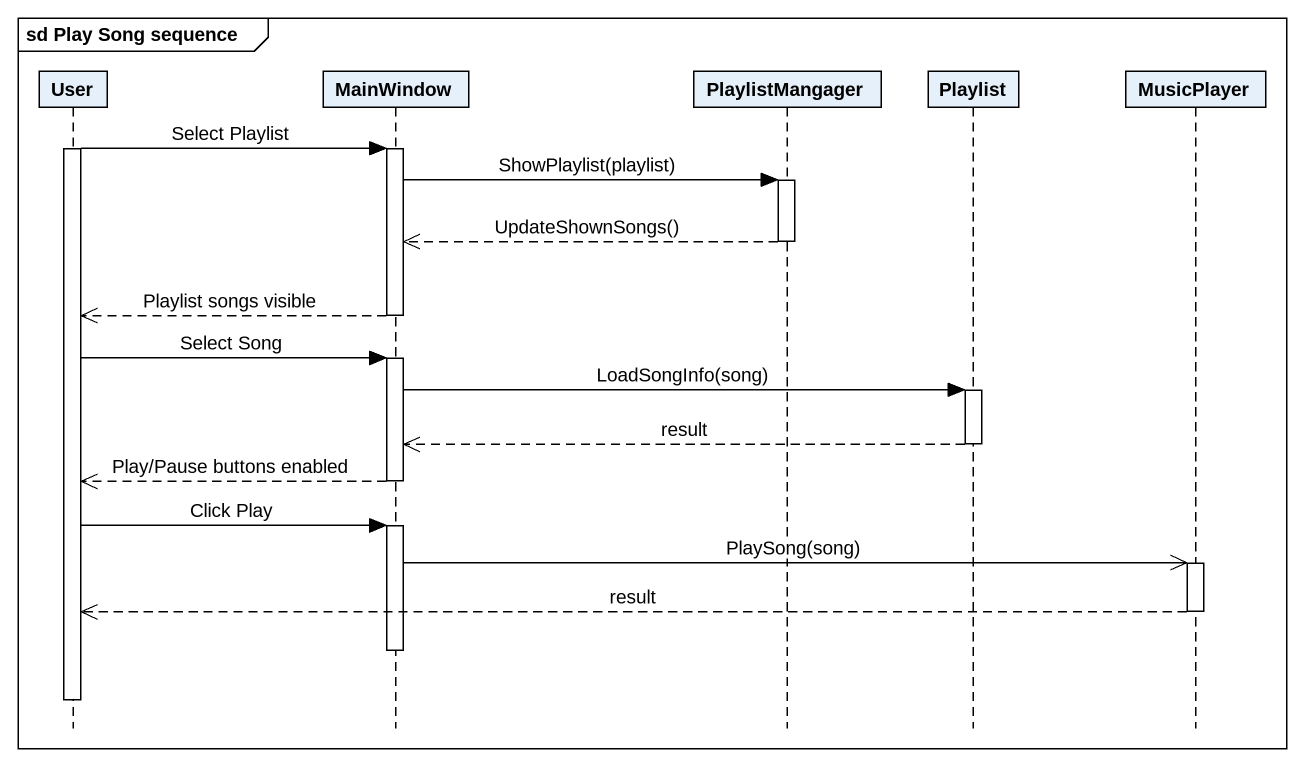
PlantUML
@startuml
mainframe sd Play Song sequence
hide footbox
participant User
participant MainWindow
participant PlaylistMangager
participant Playlist
participant MusicPlayer

activate User
User -> MainWindow : Select Playlist
activate MainWindow
MainWindow -> PlaylistMangager : ShowPlaylist(playlist)
activate PlaylistMangager
PlaylistMangager -->> MainWindow : UpdateShownSongs()
deactivate PlaylistMangager
MainWindow -->> User : Playlist songs visible
deactivate MainWindow
User -> MainWindow : Select Song
activate MainWindow
MainWindow -> Playlist : LoadSongInfo(song)
activate Playlist
Playlist -->> MainWindow : result
deactivate Playlist
MainWindow -->> User : Play/Pause buttons enabled
deactivate MainWindow
User -> MainWindow : Click Play
activate MainWindow
MainWindow ->> MusicPlayer : PlaySong(song)
activate MusicPlayer
MusicPlayer -->> User : result
deactivate MusicPlayer
deactivate MainWindow
deactivate User
@enduml
